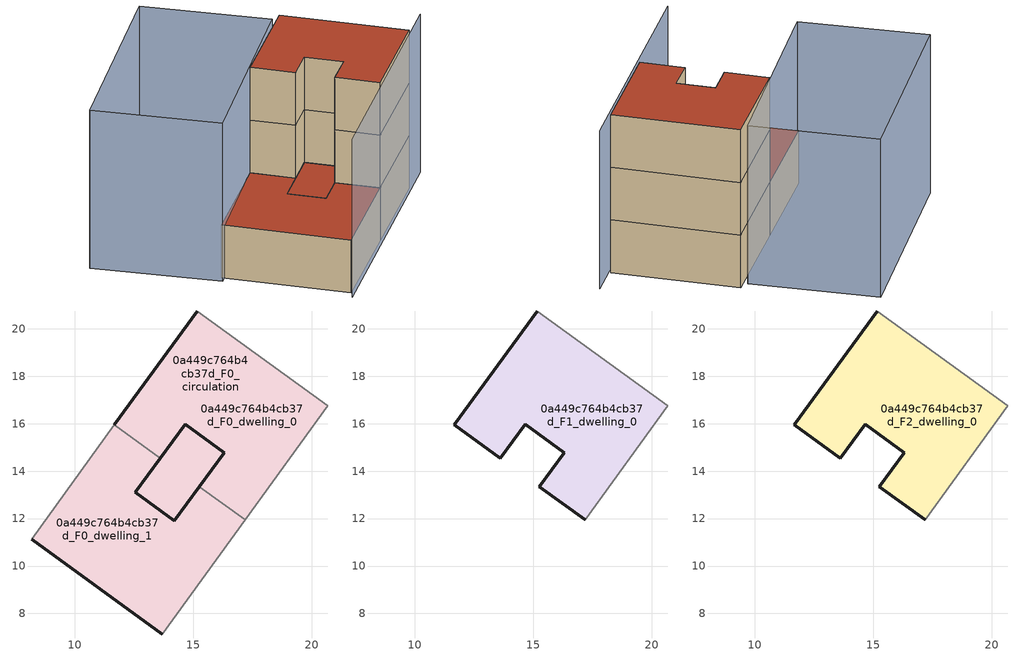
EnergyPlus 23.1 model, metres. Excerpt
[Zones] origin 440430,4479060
0a449c764b4cb37d_F0_dwelling_0
 floor ground (EU_floor_Construction): 16.31,14.78 14.21,11.9 12.56,13.1 13.61,14.54 14.65,15.99 z0; 20.68,16.75 17.19,11.94 15.26,13.34 16.31,14.78 14.65,15.99 13.61,14.54 11.68,15.95 15.17,20.75 z0
 wall outside (EU_wall_Construction): 15.17,20.75 11.68,15.95 / 13.61,14.54 14.65,15.99 16.31,14.78 15.26,13.34 z0:3
 wall adiabatic (EU_wall_Construction): 17.19,11.94 20.68,16.75 15.17,20.75 z0:3
 wall to 0a449c764b4cb37d_F0_dwelling_1 (EU_wall_Construction): 11.68,15.95 13.61,14.54 / 15.26,13.34 17.19,11.94 z0:3
 roof outside (EU_floor_Construction): 14.21,11.9 16.31,14.78 14.65,15.99 13.61,14.54 12.56,13.1 z3
0a449c764b4cb37d_F0_dwelling_1
 floor ground (EU_floor_Construction): 15.26,13.34 17.19,11.94 13.69,7.14 8.18,11.14 11.68,15.95 13.61,14.54 12.68,13.27 12.56,13.1 14.21,11.9 z0; 16.31,14.78 14.21,11.9 12.56,13.1 12.68,13.27 13.61,14.54 14.65,15.99 z0
 wall outside (EU_wall_Construction): 8.18,11.14 13.69,7.14 / 15.26,13.34 14.21,11.9 12.56,13.1 13.61,14.54 z0:3
 wall adiabatic (EU_wall_Construction): 11.68,15.95 8.18,11.14 / 13.69,7.14 17.19,11.94 z0:3
 roof outside (EU_roof_Construction): 15.26,13.34 17.19,11.94 13.69,7.14 8.18,11.14 11.68,15.95 13.61,14.54 12.68,13.27 12.56,13.1 14.21,11.9 z3; 16.31,14.78 14.21,11.9 12.56,13.1 12.68,13.27 13.61,14.54 14.65,15.99 z3
0a449c764b4cb37d_F0_circulation
 floor ground (EU_floor_Construction): 20.68,16.75 17.19,11.94 15.26,13.34 16.31,14.78 14.65,15.99 13.61,14.54 11.68,15.95 15.17,20.75 z0; 16.31,14.78 14.21,11.9 12.56,13.1 12.68,13.27 13.61,14.54 14.65,15.99 z0; 15.26,13.34 17.19,11.94 13.69,7.14 8.18,11.14 11.68,15.95 13.61,14.54 12.68,13.27 12.56,13.1 14.21,11.9 z0
 wall outside (EU_wall_Construction): 12.56,13.1 14.21,11.9 16.31,14.78 14.65,15.99 12.56,13.1 z0:3
 roof outside (EU_roof_Construction): 17.19,11.94 20.68,16.75 15.17,20.75 11.68,15.95 13.61,14.54 14.65,15.99 16.31,14.78 15.26,13.34 z3; 14.21,11.9 16.31,14.78 14.65,15.99 13.61,14.54 12.68,13.27 12.56,13.1 z3; 13.69,7.14 17.19,11.94 15.26,13.34 14.21,11.9 12.56,13.1 12.68,13.27 13.61,14.54 11.68,15.95 8.18,11.14 z3
0a449c764b4cb37d_F1_dwelling_0
 floor to 0a449c764b4cb37d_F0_dwelling_0 (EU_floor_Construction): 20.68,16.75 17.19,11.94 15.26,13.34 16.31,14.78 14.65,15.99 13.61,14.54 11.68,15.95 15.17,20.75 z3
 wall outside (EU_wall_Construction): 15.17,20.75 11.68,15.95 13.61,14.54 14.65,15.99 16.31,14.78 15.26,13.34 17.19,11.94 z3:6
 wall adiabatic (EU_wall_Construction): 17.19,11.94 20.68,16.75 15.17,20.75 z3:6
0a449c764b4cb37d_F2_dwelling_0
 floor to 0a449c764b4cb37d_F1_dwelling_0 (EU_floor_Construction): 20.68,16.75 17.19,11.94 15.26,13.34 16.31,14.78 14.65,15.99 13.61,14.54 11.68,15.95 15.17,20.75 z6
 wall outside (EU_wall_Construction): 15.17,20.75 11.68,15.95 13.61,14.54 14.65,15.99 16.31,14.78 15.26,13.34 17.19,11.94 z6:9
 wall adiabatic (EU_wall_Construction): 17.19,11.94 20.68,16.75 15.17,20.75 z6:9
 roof outside (EU_roof_Construction): 17.19,11.94 20.68,16.75 15.17,20.75 11.68,15.95 13.61,14.54 14.65,15.99 16.31,14.78 15.26,13.34 z9
shading: 13.54,6.7 21.84,18.18 / 14.69,20.45 8.11,10.71 / 8.11,10.71 2.4,14.57 / 2.4,14.57 8.97,24.31 / 8.97,24.31 14.69,20.45 z0:9
[Building]
EU S2 Campaign: North Axis=0; Terrain=City; Solar Distribution=FullExterior
[Site:Location]
Madrid: Latitude=40.5; Longitude=-3.5; Time Zone=1; Elevation=609
[SizingPeriod:WeatherFileDays]
AnnualSizingPeriod: Begin Month=1; Begin Day of Month=1; End Month=12; End Day of Month=31; Day of Week for Start Day=Monday; Use Weather File Daylight Saving Period=No; Use Weather File Rain and Snow Indicators=No
[MATERIAL]
EU_InternalMass_Material: Roughness=MediumRough; Thickness=0.1; Conductivity=1; Density=1800; Specific Heat=900; Thermal Absorptance=0.9; Solar Absorptance=0.7; Visible Absorptance=0.7
[MATERIAL:NOMASS] Roughness=MediumRough; Thermal Absorptance=0.9; Solar Absorptance=0.7; Visible Absorptance=0.7
Name | Thermal Resistance
EU_wall_NoMass | 0.609216
EU_roof_NoMass | 0.513268
EU_floor_NoMass | 0.568163
[CONSTRUCTION]
EU_wall_Construction: EU_wall_NoMass
EU_roof_Construction: EU_roof_NoMass
EU_floor_Construction: EU_floor_NoMass
EU_InternalMass_Construction: EU_InternalMass_Material
[ZONE] Type=1; Multiplier=1; Ceiling Height=autocalculate; Floor Area=autocalculate; Part of Total Floor Area=Yes
Name | Volume
0a449c764b4cb37d_F0_dwelling_0 | 132.284
0a449c764b4cb37d_F1_dwelling_0; 0a449c764b4cb37d_F2_dwelling_0 | 110.439
0a449c764b4cb37d_F0_dwelling_1 | 132.283
0a449c764b4cb37d_F0_circulation | 242.722
[INTERNALMASS] Construction=EU_InternalMass_Construction
Name | Zone or ZoneList | Surface Area
0a449c764b4cb37d_F0_dwelling_0_EU_InternalMass | 0a449c764b4cb37d_F0_dwelling_0 | 36.8129
0a449c764b4cb37d_F0_dwelling_1_EU_InternalMass | 0a449c764b4cb37d_F0_dwelling_1 | 36.8129
0a449c764b4cb37d_F1_dwelling_0_EU_InternalMass | 0a449c764b4cb37d_F1_dwelling_0 | 80.9862
0a449c764b4cb37d_F2_dwelling_0_EU_InternalMass | 0a449c764b4cb37d_F2_dwelling_0 | 80.9862
[OTHEREQUIPMENT] Fuel Type=Electricity; Design Level Calculation Method=Watts/Area; Power per Zone Floor Area=1; Fraction Latent=0; Fraction Radiant=0; Fraction Lost=0; Carbon Dioxide Generation Rate=0; EndUse Subcategory=EU_Step8_InternalGains
Name | Zone or ZoneList or Space or SpaceList | Schedule
EU_Step8_InternalGain_0a449c764b4cb37d_F0_dwelling_0_f000 | 0a449c764b4cb37d_F0_dwelling_0 | EU_Step8_GainSchedule_0a449c764b4cb37d_F0_dwelling_0_f000
EU_Step8_InternalGain_0a449c764b4cb37d_F0_dwelling_1_f000 | 0a449c764b4cb37d_F0_dwelling_1 | EU_Step8_GainSchedule_0a449c764b4cb37d_F0_dwelling_1_f000
EU_Step8_InternalGain_0a449c764b4cb37d_F1_dwelling_0_f000 | 0a449c764b4cb37d_F1_dwelling_0 | EU_Step8_GainSchedule_0a449c764b4cb37d_F1_dwelling_0_f000
EU_Step8_InternalGain_0a449c764b4cb37d_F2_dwelling_0_f000 | 0a449c764b4cb37d_F2_dwelling_0 | EU_Step8_GainSchedule_0a449c764b4cb37d_F2_dwelling_0_f000
[ZONEINFILTRATION:DESIGNFLOWRATE]
EU_Circulation_Infiltration_0a449c764b4cb37d_F0_circulation: Zone or ZoneList or Space or SpaceList=0a449c764b4cb37d_F0_circulation; Schedule=EU_AlwaysOn; Design Flow Rate Calculation Method=Flow/Area; Flow Rate per Floor Area=0.0005; Constant Term Coefficient=1; Temperature Term Coefficient=0; Velocity Term Coefficient=0; Velocity Squared Term Coefficient=0
[ZONEVENTILATION:DESIGNFLOWRATE] Schedule=EU_AlwaysOn; Design Flow Rate Calculation Method=AirChanges/Hour; Air Changes per Hour=0.752966; Ventilation Type=Natural; Fan Pressure Rise=0; Fan Total Efficiency=1; Constant Term Coefficient=1; Temperature Term Coefficient=0; Velocity Term Coefficient=0; Velocity Squared Term Coefficient=0; Minimum Indoor Temperature=-100; Maximum Indoor Temperature=100; Delta Temperature=-100; Minimum Outdoor Temperature=-100; Maximum Outdoor Temperature=100; Maximum Wind Speed=40
Name | Zone or ZoneList or Space or SpaceList
EU_ConstantAir_0a449c764b4cb37d_F0_dwelling_0 | 0a449c764b4cb37d_F0_dwelling_0
EU_ConstantAir_0a449c764b4cb37d_F0_dwelling_1 | 0a449c764b4cb37d_F0_dwelling_1
EU_ConstantAir_0a449c764b4cb37d_F1_dwelling_0 | 0a449c764b4cb37d_F1_dwelling_0
EU_ConstantAir_0a449c764b4cb37d_F2_dwelling_0 | 0a449c764b4cb37d_F2_dwelling_0
[HVACTEMPLATE:THERMOSTAT] Constant Heating Setpoint=20; Constant Cooling Setpoint=50
EU_HeatOnly_0a449c764b4cb37d_F0_dwelling_0; EU_HeatOnly_0a449c764b4cb37d_F0_dwelling_1; EU_HeatOnly_0a449c764b4cb37d_F1_dwelling_0; EU_HeatOnly_0a449c764b4cb37d_F2_dwelling_0
[HVACTEMPLATE:ZONE:IDEALLOADSAIRSYSTEM] System Availability Schedule=EU_AlwaysOn; Maximum Heating Supply Air Temperature=50; Minimum Cooling Supply Air Temperature=13; Maximum Heating Supply Air Humidity Ratio=0.0156; Minimum Cooling Supply Air Humidity Ratio=0.0077; Heating Limit=NoLimit; Cooling Limit=NoLimit; Heating Availability Schedule=EU_AlwaysOn; Cooling Availability Schedule=EU_CoolingOff; Dehumidification Control Type=ConstantSensibleHeatRatio; Cooling Sensible Heat Ratio=0.7; Dehumidification Setpoint=60; Humidification Control Type=None; Humidification Setpoint=30; Outdoor Air Method=None; Outdoor Air Flow Rate per Person=0.00944; Outdoor Air Flow Rate per Zone Floor Area=0; Outdoor Air Flow Rate per Zone=0; Demand Controlled Ventilation Type=None; Outdoor Air Economizer Type=NoEconomizer; Heat Recovery Type=None; Sensible Heat Recovery Effectiveness=0.7; Latent Heat Recovery Effectiveness=0.65
Name | Template Thermostat
0a449c764b4cb37d_F0_dwelling_0 | EU_HeatOnly_0a449c764b4cb37d_F0_dwelling_0
0a449c764b4cb37d_F0_dwelling_1 | EU_HeatOnly_0a449c764b4cb37d_F0_dwelling_1
0a449c764b4cb37d_F1_dwelling_0 | EU_HeatOnly_0a449c764b4cb37d_F1_dwelling_0
0a449c764b4cb37d_F2_dwelling_0 | EU_HeatOnly_0a449c764b4cb37d_F2_dwelling_0
[SIZING:ZONE] Zone Cooling Design Supply Air Temperature Input Method=SupplyAirTemperature; Zone Cooling Design Supply Air Temperature=13; Zone Heating Design Supply Air Temperature Input Method=SupplyAirTemperature; Zone Heating Design Supply Air Temperature=50; Zone Cooling Design Supply Air Humidity Ratio=0.008; Zone Heating Design Supply Air Humidity Ratio=0.008; Cooling Design Air Flow Method=DesignDay; Cooling Design Air Flow Rate=0; Cooling Minimum Air Flow per Zone Floor Area=0.000762; Cooling Minimum Air Flow=0; Cooling Minimum Air Flow Fraction=0.2; Heating Design Air Flow Method=DesignDay; Heating Design Air Flow Rate=0; Heating Maximum Air Flow per Zone Floor Area=0.002032; Heating Maximum Air Flow=0.141576; Heating Maximum Air Flow Fraction=0.3; Account for Dedicated Outdoor Air System=No; Dedicated Outdoor Air System Control Strategy=NeutralSupplyAir; Dedicated Outdoor Air Low Setpoint Temperature for Design=autosize; Dedicated Outdoor Air High Setpoint Temperature for Design=autosize; Zone Load Sizing Method=Sensible Load Only No Latent Load; Zone Latent Cooling Design Supply Air Humidity Ratio Input Method=HumidityRatioDifference; Zone Cooling Design Supply Air Humidity Ratio Difference=0.005; Zone Latent Heating Design Supply Air Humidity Ratio Input Method=HumidityRatioDifference; Zone Humidification Design Supply Air Humidity Ratio Difference=0.005
0a449c764b4cb37d_F0_dwelling_0; 0a449c764b4cb37d_F0_dwelling_1; 0a449c764b4cb37d_F1_dwelling_0; 0a449c764b4cb37d_F2_dwelling_0
[SCHEDULE:CONSTANT]
Name | Hourly Value
EU_AlwaysOn | 1
EU_CoolingOff | 0
[SCHEDULE:FILE] Column Number=1; Rows to Skip at Top=0; Number of Hours of Data=8760; Column Separator=Comma; Interpolate to Timestep=No; Minutes per Item=60; Adjust Schedule for Daylight Savings=Yes
Name | File
EU_Step8_GainSchedule_0a449c764b4cb37d_F0_dwelling_0_f000 | ../../schedules/0a449c764b4cb37d/0a449c764b4cb37d_F0_dwelling_0_f000_gain.csv
EU_Step8_GainSchedule_0a449c764b4cb37d_F0_dwelling_1_f000 | ../../schedules/0a449c764b4cb37d/0a449c764b4cb37d_F0_dwelling_1_f000_gain.csv
EU_Step8_GainSchedule_0a449c764b4cb37d_F1_dwelling_0_f000 | ../../schedules/0a449c764b4cb37d/0a449c764b4cb37d_F1_dwelling_0_f000_gain.csv
EU_Step8_GainSchedule_0a449c764b4cb37d_F2_dwelling_0_f000 | ../../schedules/0a449c764b4cb37d/0a449c764b4cb37d_F2_dwelling_0_f000_gain.csv
